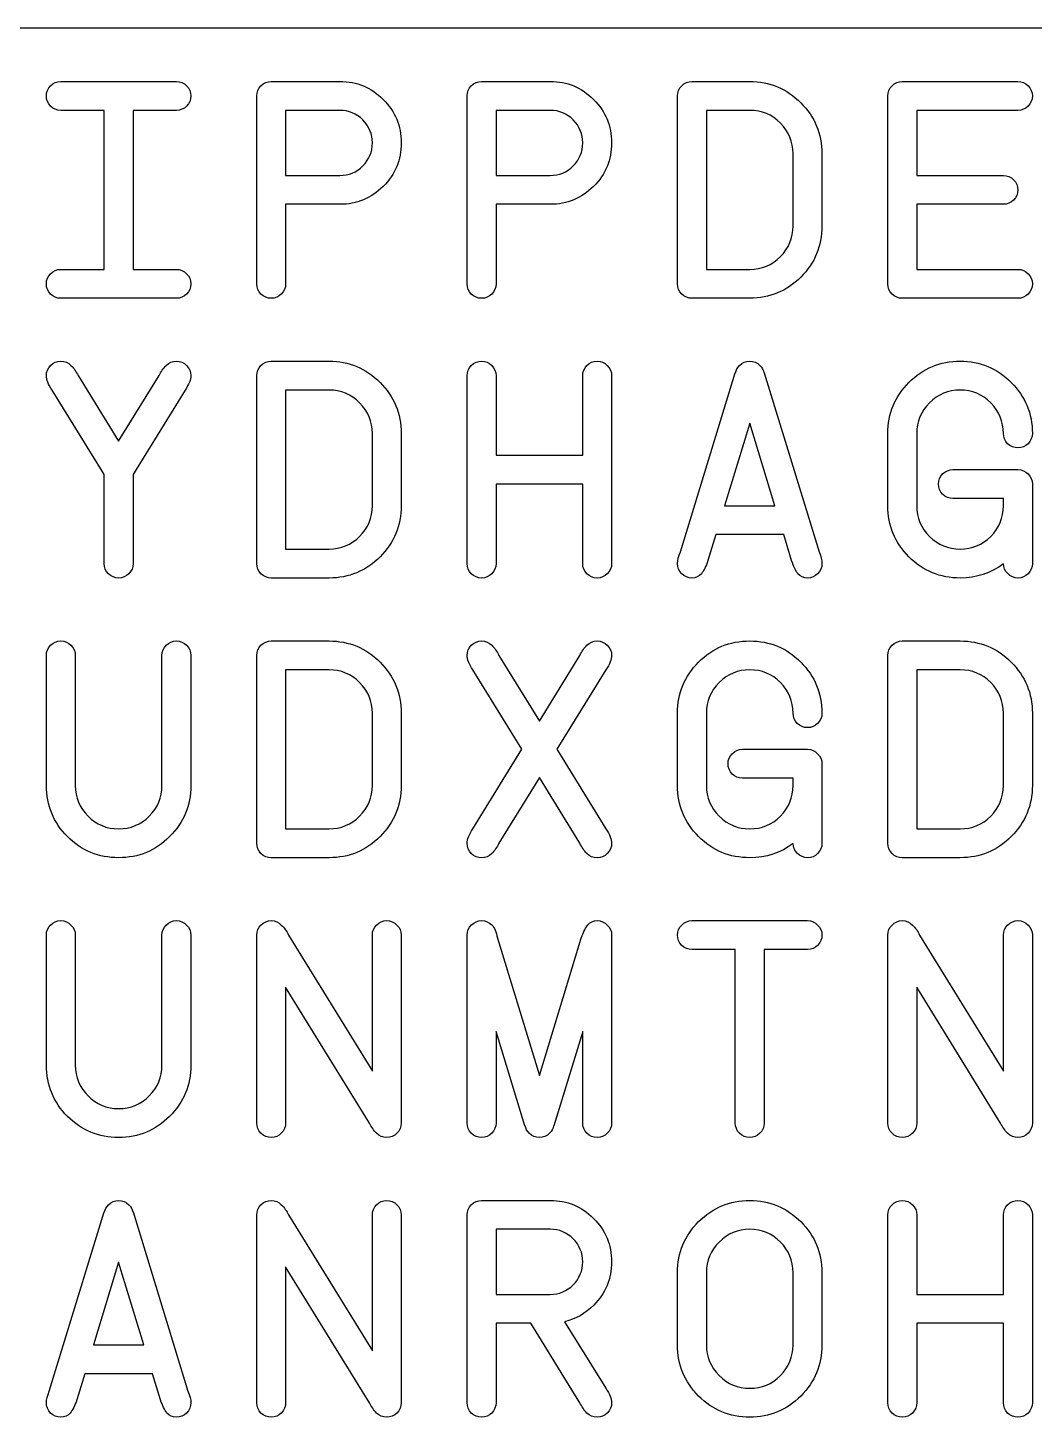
# Model space of a CAD drawing. Extents: x 0.3 to 81.7, y -40.7 to 31.5.
# Drawn here: x 28.63 to 38.79, y 17.51 to 31.53 of the extents above; entities that cross this region are included whole.
import ezdxf

# ---------------------------------------------------------------- set-up
doc = ezdxf.new("R2010")
doc.units = 0
doc.layers.add('Layer_1', color=7, linetype='CONTINUOUS')

msp = doc.modelspace()

# ---------------------------------------------------------------- linework, layer by layer
at = {"layer": 'Layer_1', "color": 7}
for p, q in [((2.8575, 31.531278), (81.710386, 31.531278)), ((28.959784, 30.989793), (30.126523, 30.989793)), ((31.083249, 30.989793), (31.776, 30.989793)), ((33.206717, 30.989793), (33.899469, 30.989793)), ((35.330179, 30.989793), (35.913549, 30.989793)), ((37.453644, 30.989793), (38.620382, 30.989793)), ((30.937406, 28.948), (30.937406, 30.843952)), ((33.060875, 28.948), (33.060875, 30.843952)), ((35.184337, 28.948), (35.184337, 30.843952)), ((37.307801, 28.948), (37.307801, 30.843952)), ((29.397311, 30.698108), (28.959784, 30.698108)), ((29.397311, 29.093844), (29.397311, 30.698108)), ((30.126523, 30.698108), (29.688996, 30.698108)), ((29.688996, 30.698108), (29.688996, 29.093844)), ((31.776, 30.698108), (31.229091, 30.698108)), ((31.229091, 30.698108), (31.229091, 30.041817)), ((31.776, 30.698108), (31.776, 30.698108)), ((33.899469, 30.698108), (33.35256, 30.698108)), ((33.35256, 30.698108), (33.35256, 30.041817)), ((33.899469, 30.698108), (33.899469, 30.698108)), ((35.476022, 30.698108), (35.476022, 29.093844)), ((35.913549, 30.698108), (35.476022, 30.698108)), ((38.620382, 30.698108), (37.599486, 30.698108)), ((37.599486, 30.698108), (37.599486, 30.041817)), ((36.351076, 29.53137), (36.351076, 30.260582)), ((36.642761, 30.260582), (36.642761, 29.53137)), ((31.229091, 30.041817), (31.776, 30.041817)), ((33.35256, 30.041817), (33.899469, 30.041817)), ((37.599486, 30.041817), (38.47454, 30.041817)), ((31.776, 29.750132), (31.229091, 29.750132)), ((31.229091, 29.750132), (31.229091, 28.948)), ((31.776, 29.750132), (31.776, 29.750132)), ((33.899469, 29.750132), (33.35256, 29.750132)), ((33.35256, 29.750132), (33.35256, 28.948)), ((33.899469, 29.750132), (33.899469, 29.750132)), ((38.47454, 29.750132), (37.599486, 29.750132)), ((37.599486, 29.750132), (37.599486, 29.093844)), ((28.959784, 29.093844), (29.397311, 29.093844)), ((29.688996, 29.093844), (30.126523, 29.093844)), ((35.476022, 29.093844), (35.913549, 29.093844)), ((37.599486, 29.093844), (38.620382, 29.093844)), ((30.126523, 28.802159), (28.959784, 28.802159)), ((35.913549, 28.802159), (35.330179, 28.802159)), ((38.620382, 28.802159), (37.453644, 28.802159)), ((31.083249, 28.167218), (31.666618, 28.167218)), ((35.21351, 26.242098), (35.767711, 28.050545)), ((35.767711, 28.050545), (35.770626, 28.050545)), ((36.056477, 28.050545), (36.059393, 28.050545)), ((36.059393, 28.050545), (36.613594, 26.242098)), ((29.134795, 28.021377), (29.543154, 27.359253)), ((29.543154, 27.359253), (29.951512, 28.021377)), ((30.937406, 26.125425), (30.937406, 28.021377)), ((33.060875, 26.125425), (33.060875, 28.021377)), ((33.35256, 28.021377), (33.35256, 27.219242)), ((34.227614, 27.219242), (34.227614, 28.021377)), ((34.519299, 28.021377), (34.519299, 26.125425)), ((29.366685, 27.073401), (28.872279, 27.875533)), ((30.214029, 27.875533), (29.719623, 27.073401)), ((31.229091, 27.875533), (31.229091, 26.271266)), ((31.666618, 27.875533), (31.229091, 27.875533)), ((35.913553, 27.543013), (35.659788, 26.708795)), ((36.167319, 26.708795), (35.913553, 27.543013)), ((32.104145, 26.708795), (32.104145, 27.438007)), ((32.39583, 27.438007), (32.39583, 26.708795)), ((37.307801, 26.708795), (37.307801, 27.438007)), ((37.599486, 27.438007), (37.599486, 26.708795)), ((33.35256, 27.219242), (34.227614, 27.219242)), ((29.397311, 27.023815), (29.366685, 27.073401)), ((29.719623, 27.073401), (29.688996, 27.023815)), ((37.964092, 27.073401), (38.620382, 27.073401)), ((29.397311, 26.125425), (29.397311, 27.023815)), ((29.688996, 27.023815), (29.688996, 26.125425)), ((34.227614, 26.927557), (33.35256, 26.927557)), ((33.35256, 26.927557), (33.35256, 26.125425)), ((34.227614, 26.125425), (34.227614, 26.927557)), ((38.766225, 26.927557), (38.766225, 26.125425)), ((38.47454, 26.781716), (37.964092, 26.781716)), ((38.47454, 26.708795), (38.47454, 26.781716)), ((35.659788, 26.708795), (36.167319, 26.708795)), ((35.570824, 26.41711), (35.49061, 26.154593)), ((36.25628, 26.41711), (35.570824, 26.41711)), ((36.336493, 26.154593), (36.25628, 26.41711)), ((31.229091, 26.271266), (31.666618, 26.271266)), ((31.666618, 25.979584), (31.083249, 25.979584)), ((31.083253, 25.344643), (31.666622, 25.344643)), ((37.453647, 25.344643), (38.037017, 25.344643)), ((28.813941, 23.88622), (28.813941, 25.198802)), ((29.105626, 25.198802), (29.105626, 23.88622)), ((29.98068, 23.88622), (29.98068, 25.198802)), ((30.272365, 25.198802), (30.272365, 23.88622)), ((30.93741, 23.30285), (30.93741, 25.198802)), ((33.381725, 25.198802), (33.790084, 24.536678)), ((33.790084, 24.536678), (34.198443, 25.198802)), ((37.307805, 23.30285), (37.307805, 25.198802)), ((31.229095, 25.052958), (31.229095, 23.448691)), ((31.666622, 25.052958), (31.229095, 25.052958)), ((33.613615, 24.250826), (33.119209, 25.052958)), ((34.460959, 25.052958), (33.966553, 24.250826)), ((37.59949, 25.052958), (37.59949, 23.448691)), ((38.037017, 25.052958), (37.59949, 25.052958)), ((32.104149, 23.88622), (32.104149, 24.615432)), ((32.395834, 24.615432), (32.395834, 23.88622)), ((35.184336, 23.88622), (35.184336, 24.615432)), ((35.476021, 24.615432), (35.476021, 23.88622)), ((38.474544, 23.88622), (38.474544, 24.615432)), ((38.766229, 24.615432), (38.766229, 23.88622)), ((33.119209, 23.448691), (33.613615, 24.250826)), ((33.966553, 24.250826), (34.460959, 23.448691)), ((35.840627, 24.250826), (36.496918, 24.250826)), ((36.64276, 24.104982), (36.64276, 23.30285)), ((33.790084, 23.964974), (33.381725, 23.30285)), ((34.198443, 23.30285), (33.790084, 23.964974)), ((36.351075, 23.959141), (35.840627, 23.959141)), ((36.351075, 23.88622), (36.351075, 23.959141)), ((31.229095, 23.448691), (31.666622, 23.448691)), ((37.59949, 23.448691), (38.037017, 23.448691)), ((31.666622, 23.157009), (31.083253, 23.157009)), ((38.037017, 23.157009), (37.453647, 23.157009)), ((31.185342, 22.478315), (31.185342, 22.478315)), ((35.330179, 22.522068), (36.496918, 22.522068)), ((37.555737, 22.478315), (37.555737, 22.478315)), ((28.813941, 21.063645), (28.813941, 22.376227)), ((29.105626, 22.376227), (29.105626, 21.063645)), ((29.98068, 21.063645), (29.98068, 22.376227)), ((30.272365, 22.376227), (30.272365, 21.063645)), ((30.93741, 20.480275), (30.93741, 22.376227)), ((31.258263, 22.376227), (32.104149, 21.003848)), ((32.104149, 21.003848), (32.104149, 22.376227)), ((32.395834, 22.376227), (32.395834, 20.480275)), ((33.060872, 20.480275), (33.060872, 22.376227)), ((33.367141, 22.347056), (33.790084, 20.958639)), ((33.790084, 20.958639), (34.213027, 22.347056)), ((34.519296, 22.376227), (34.519296, 20.480275)), ((34.519296, 22.376227), (34.519296, 22.376227)), ((37.307805, 20.480275), (37.307805, 22.376227)), ((37.628658, 22.376227), (38.474544, 21.003848)), ((38.474544, 21.003848), (38.474544, 22.376227)), ((38.766229, 22.376227), (38.766229, 20.480275)), ((35.767706, 22.230383), (35.330179, 22.230383)), ((35.767706, 20.480275), (35.767706, 22.230383)), ((36.059391, 22.230383), (36.059391, 20.480275)), ((36.496918, 22.230383), (36.059391, 22.230383)), ((32.074981, 20.480275), (31.229095, 21.852651)), ((31.229095, 21.852651), (31.229095, 20.480275)), ((38.445376, 20.480275), (37.59949, 21.852651)), ((37.59949, 21.852651), (37.59949, 20.480275)), ((33.644241, 20.451107), (33.352557, 21.403458)), ((33.352557, 21.403458), (33.352557, 20.480275)), ((34.227611, 21.403458), (33.935926, 20.451107)), ((34.227611, 20.480275), (34.227611, 21.403458)), ((33.647157, 20.451107), (33.644241, 20.451107)), ((33.935926, 20.451107), (33.933008, 20.451107)), ((31.185338, 19.65574), (31.185338, 19.65574)), ((33.206713, 19.699493), (33.899464, 19.699493)), ((28.84311, 17.774373), (29.397311, 19.58282)), ((29.397311, 19.58282), (29.40023, 19.58282)), ((29.686081, 19.58282), (29.688999, 19.58282)), ((29.688999, 19.58282), (30.2432, 17.774373)), ((30.937406, 17.6577), (30.937406, 19.553652)), ((31.258259, 19.553652), (32.104145, 18.181273)), ((32.104145, 18.181273), (32.104145, 19.553652)), ((32.39583, 19.553652), (32.39583, 17.6577)), ((33.060871, 17.6577), (33.060871, 19.553652)), ((37.307801, 17.6577), (37.307801, 19.553652)), ((37.599486, 19.553652), (37.599486, 18.751517)), ((38.47454, 18.751517), (38.47454, 19.553652)), ((38.766225, 19.553652), (38.766225, 17.6577)), ((33.899464, 19.407808), (33.352555, 19.407808)), ((33.352555, 19.407808), (33.352555, 18.751517)), ((33.899464, 19.407808), (33.899464, 19.407808)), ((29.543154, 19.075288), (29.289388, 18.24107)), ((29.796919, 18.24107), (29.543154, 19.075288)), ((32.074977, 17.6577), (31.229091, 19.030076)), ((31.229091, 19.030076), (31.229091, 17.6577)), ((35.184337, 18.24107), (35.184337, 18.970282)), ((35.476022, 18.970282), (35.476022, 18.24107)), ((36.351076, 18.24107), (36.351076, 18.970282)), ((36.642761, 18.970282), (36.642761, 18.24107)), ((33.352555, 18.751517), (33.899464, 18.751517)), ((37.599486, 18.751517), (38.47454, 18.751517)), ((33.702577, 18.459832), (33.352555, 18.459832)), ((33.352555, 18.459832), (33.352555, 17.6577)), ((34.198441, 17.6577), (33.702577, 18.459832)), ((34.045307, 18.475876), (34.460957, 17.803541)), ((38.47454, 18.459832), (37.599486, 18.459832)), ((37.599486, 18.459832), (37.599486, 17.6577)), ((38.47454, 17.6577), (38.47454, 18.459832)), ((29.289388, 18.24107), (29.796919, 18.24107)), ((29.200424, 17.949385), (29.120211, 17.686868)), ((29.885886, 17.949385), (29.200424, 17.949385)), ((29.9661, 17.686868), (29.885886, 17.949385))]:
    msp.add_line(p, q, dxfattribs=at)
for points in [[(28.856236, 30.94604), (28.885405, 30.975209), (28.919921, 30.989793), (28.959784, 30.989793)], [(30.126523, 30.989793), (30.166387, 30.989793), (30.200417, 30.975209), (30.228613, 30.94604)], [(30.979701, 30.94604), (31.008869, 30.975209), (31.043385, 30.989793), (31.083249, 30.989793)], [(31.776, 30.989793), (31.947122, 30.989793), (32.092964, 30.929026), (32.213527, 30.807492)], [(33.103169, 30.94604), (33.132338, 30.975209), (33.166854, 30.989793), (33.206717, 30.989793)], [(33.899469, 30.989793), (34.07059, 30.989793), (34.216433, 30.929026), (34.336996, 30.807492)], [(35.226631, 30.94604), (35.2558, 30.975209), (35.290316, 30.989793), (35.330179, 30.989793)], [(35.913549, 30.989793), (36.114811, 30.989793), (36.286419, 30.918331), (36.428372, 30.775406)], [(37.350095, 30.94604), (37.379264, 30.975209), (37.41378, 30.989793), (37.453644, 30.989793)], [(38.620382, 30.989793), (38.660246, 30.989793), (38.694276, 30.975209), (38.722472, 30.94604)], [(28.813942, 30.843952), (28.813942, 30.883815), (28.82804, 30.917844), (28.856236, 30.94604)], [(28.856236, 30.740402), (28.82804, 30.76957), (28.813942, 30.804087), (28.813942, 30.843952)], [(30.228613, 30.94604), (30.257782, 30.917844), (30.272366, 30.883815), (30.272366, 30.843952)], [(30.272366, 30.843952), (30.272366, 30.804087), (30.257782, 30.76957), (30.228613, 30.740402)], [(30.937406, 30.843952), (30.937406, 30.883815), (30.951504, 30.917844), (30.979701, 30.94604)], [(33.060875, 30.843952), (33.060875, 30.883815), (33.074973, 30.917844), (33.103169, 30.94604)], [(35.184337, 30.843952), (35.184337, 30.883815), (35.198435, 30.917844), (35.226631, 30.94604)], [(37.307801, 30.843952), (37.307801, 30.883815), (37.321899, 30.917844), (37.350095, 30.94604)], [(38.722472, 30.94604), (38.751641, 30.917844), (38.766225, 30.883815), (38.766225, 30.843952)], [(38.766225, 30.843952), (38.766225, 30.804087), (38.751641, 30.76957), (38.722472, 30.740402)], [(28.959784, 30.698108), (28.919921, 30.698108), (28.885405, 30.712206), (28.856236, 30.740402)], [(30.228613, 30.740402), (30.200417, 30.712206), (30.166387, 30.698108), (30.126523, 30.698108)], [(32.213527, 30.807492), (32.335062, 30.686928), (32.39583, 30.541085), (32.39583, 30.369963)], [(34.336996, 30.807492), (34.458531, 30.686928), (34.519299, 30.541085), (34.519299, 30.369963)], [(36.428372, 30.775406), (36.571298, 30.633452), (36.642761, 30.461844), (36.642761, 30.260582)], [(38.722472, 30.740402), (38.694276, 30.712206), (38.660246, 30.698108), (38.620382, 30.698108)], [(32.007889, 30.601853), (31.943719, 30.666023), (31.866422, 30.698108), (31.776, 30.698108)], [(32.104145, 30.369963), (32.104145, 30.460385), (32.07206, 30.537682), (32.007889, 30.601853)], [(34.131358, 30.601853), (34.067188, 30.666023), (33.989891, 30.698108), (33.899469, 30.698108)], [(34.227614, 30.369963), (34.227614, 30.460385), (34.195529, 30.537682), (34.131358, 30.601853)], [(36.222735, 30.569767), (36.137174, 30.655328), (36.034112, 30.698108), (35.913549, 30.698108)], [(36.351076, 30.260582), (36.351076, 30.381145), (36.308296, 30.484207), (36.222735, 30.569767)], [(32.007889, 30.138075), (32.07206, 30.202244), (32.104145, 30.27954), (32.104145, 30.369963)], [(32.39583, 30.369963), (32.39583, 30.198842), (32.335062, 30.052513), (32.213527, 29.930977)], [(34.131358, 30.138075), (34.195529, 30.202244), (34.227614, 30.27954), (34.227614, 30.369963)], [(34.519299, 30.369963), (34.519299, 30.198842), (34.458531, 30.052513), (34.336996, 29.930977)], [(31.776, 30.041817), (31.866422, 30.041817), (31.943719, 30.073903), (32.007889, 30.138075)], [(33.899469, 30.041817), (33.989891, 30.041817), (34.067188, 30.073903), (34.131358, 30.138075)], [(38.47454, 30.041817), (38.514404, 30.041817), (38.548434, 30.027233), (38.57663, 29.998064)], [(32.213527, 29.930977), (32.092964, 29.810414), (31.947122, 29.750132), (31.776, 29.750132)], [(34.336996, 29.930977), (34.216433, 29.810414), (34.07059, 29.750132), (33.899469, 29.750132)], [(38.57663, 29.998064), (38.605798, 29.969868), (38.620382, 29.935839), (38.620382, 29.895976)], [(38.620382, 29.895976), (38.620382, 29.856113), (38.605798, 29.821597), (38.57663, 29.792429)], [(38.57663, 29.792429), (38.548434, 29.764231), (38.514404, 29.750132), (38.47454, 29.750132)], [(36.222735, 29.222185), (36.308296, 29.307745), (36.351076, 29.410807), (36.351076, 29.53137)], [(36.642761, 29.53137), (36.642761, 29.330108), (36.571298, 29.158014), (36.428372, 29.015087)], [(35.913549, 29.093844), (36.034112, 29.093844), (36.137174, 29.136624), (36.222735, 29.222185)], [(28.813942, 28.948), (28.813942, 28.987863), (28.82804, 29.021893), (28.856236, 29.050091)], [(28.856236, 29.050091), (28.885405, 29.07926), (28.919921, 29.093844), (28.959784, 29.093844)], [(30.126523, 29.093844), (30.166387, 29.093844), (30.200417, 29.07926), (30.228613, 29.050091)], [(30.228613, 29.050091), (30.257782, 29.021893), (30.272366, 28.987863), (30.272366, 28.948)], [(38.620382, 29.093844), (38.660246, 29.093844), (38.694276, 29.07926), (38.722472, 29.050091)], [(38.722472, 29.050091), (38.751641, 29.021893), (38.766225, 28.987863), (38.766225, 28.948)], [(28.856236, 28.844453), (28.82804, 28.873621), (28.813942, 28.908137), (28.813942, 28.948)], [(30.272366, 28.948), (30.272366, 28.908137), (30.257782, 28.873621), (30.228613, 28.844453)], [(30.979701, 28.844453), (30.951504, 28.873621), (30.937406, 28.908137), (30.937406, 28.948)], [(31.229091, 28.948), (31.229091, 28.908137), (31.214507, 28.873621), (31.185338, 28.844453)], [(33.103169, 28.844453), (33.074973, 28.873621), (33.060875, 28.908137), (33.060875, 28.948)], [(33.35256, 28.948), (33.35256, 28.908137), (33.337976, 28.873621), (33.308807, 28.844453)], [(35.226631, 28.844453), (35.198435, 28.873621), (35.184337, 28.908137), (35.184337, 28.948)], [(36.428372, 29.015087), (36.286419, 28.873135), (36.114811, 28.802159), (35.913549, 28.802159)], [(37.350095, 28.844453), (37.321899, 28.873621), (37.307801, 28.908137), (37.307801, 28.948)], [(38.766225, 28.948), (38.766225, 28.908137), (38.751641, 28.873621), (38.722472, 28.844453)], [(28.959784, 28.802159), (28.919921, 28.802159), (28.885405, 28.816257), (28.856236, 28.844453)], [(30.228613, 28.844453), (30.200417, 28.816257), (30.166387, 28.802159), (30.126523, 28.802159)], [(31.083249, 28.802159), (31.043385, 28.802159), (31.008869, 28.816257), (30.979701, 28.844453)], [(31.185338, 28.844453), (31.157142, 28.816257), (31.123112, 28.802159), (31.083249, 28.802159)], [(33.206717, 28.802159), (33.166854, 28.802159), (33.132338, 28.816257), (33.103169, 28.844453)], [(33.308807, 28.844453), (33.280611, 28.816257), (33.246581, 28.802159), (33.206717, 28.802159)], [(35.330179, 28.802159), (35.290316, 28.802159), (35.2558, 28.816257), (35.226631, 28.844453)], [(37.453644, 28.802159), (37.41378, 28.802159), (37.379264, 28.816257), (37.350095, 28.844453)], [(38.722472, 28.844453), (38.694276, 28.816257), (38.660246, 28.802159), (38.620382, 28.802159)], [(28.813942, 28.021377), (28.813942, 28.06124), (28.82804, 28.095269), (28.856236, 28.123465)], [(28.856236, 28.123465), (28.885405, 28.152634), (28.919921, 28.167218), (28.959784, 28.167218)], [(28.959784, 28.167218), (28.999648, 28.167218), (29.033678, 28.152634), (29.061874, 28.123465)], [(29.061874, 28.123465), (29.091042, 28.095269), (29.115349, 28.06124), (29.134795, 28.021377)], [(29.951512, 28.021377), (29.970958, 28.06124), (29.994779, 28.095269), (30.022975, 28.123465)], [(30.022975, 28.123465), (30.052144, 28.152634), (30.08666, 28.167218), (30.126523, 28.167218)], [(30.126523, 28.167218), (30.166387, 28.167218), (30.200417, 28.152634), (30.228613, 28.123465)], [(30.228613, 28.123465), (30.257782, 28.095269), (30.272366, 28.06124), (30.272366, 28.021377)], [(30.937406, 28.021377), (30.937406, 28.06124), (30.951504, 28.095269), (30.9797, 28.123465)], [(30.9797, 28.123465), (31.008869, 28.152634), (31.043385, 28.167218), (31.083249, 28.167218)], [(31.666618, 28.167218), (31.86788, 28.167218), (32.039488, 28.095756), (32.181442, 27.952831)], [(33.060875, 28.021377), (33.060875, 28.06124), (33.074973, 28.095269), (33.103169, 28.123465)], [(33.103169, 28.123465), (33.132338, 28.152634), (33.166854, 28.167218), (33.206717, 28.167218)], [(33.206717, 28.167218), (33.246581, 28.167218), (33.280611, 28.152634), (33.308807, 28.123465)], [(33.308807, 28.123465), (33.337975, 28.095269), (33.35256, 28.06124), (33.35256, 28.021377)], [(34.227614, 28.021377), (34.227614, 28.06124), (34.241712, 28.095269), (34.269908, 28.123465)], [(34.269908, 28.123465), (34.299077, 28.152634), (34.333593, 28.167218), (34.373456, 28.167218)], [(34.373456, 28.167218), (34.41332, 28.167218), (34.44735, 28.152634), (34.475546, 28.123465)], [(34.475546, 28.123465), (34.504715, 28.095269), (34.519299, 28.06124), (34.519299, 28.021377)], [(35.770626, 28.050545), (35.775488, 28.077768), (35.7891, 28.102075), (35.811462, 28.123465)], [(35.811462, 28.123465), (35.839659, 28.152634), (35.873688, 28.167218), (35.913552, 28.167218)], [(35.913552, 28.167218), (35.953415, 28.167218), (35.987931, 28.152634), (36.0171, 28.123465)], [(36.0171, 28.123465), (36.03849, 28.102075), (36.051616, 28.077768), (36.056477, 28.050545)], [(37.520731, 27.952831), (37.663657, 28.095756), (37.835751, 28.167218), (38.037013, 28.167218)], [(38.037013, 28.167218), (38.238276, 28.167218), (38.409883, 28.095756), (38.551837, 27.952831)], [(28.872279, 27.875533), (28.833388, 27.932897), (28.813942, 27.981512), (28.813942, 28.021377)], [(30.272366, 28.021377), (30.272366, 27.981512), (30.25292, 27.932897), (30.214029, 27.875533)], [(32.181442, 27.952831), (32.324367, 27.810877), (32.39583, 27.639269), (32.39583, 27.438007)], [(37.307801, 27.438007), (37.307801, 27.639269), (37.378778, 27.810877), (37.520731, 27.952831)], [(38.551837, 27.952831), (38.694762, 27.810877), (38.766225, 27.639269), (38.766225, 27.438007)], [(31.975804, 27.747192), (31.890243, 27.832753), (31.787181, 27.875533), (31.666618, 27.875533)], [(38.037013, 27.875533), (37.91645, 27.875533), (37.813388, 27.832753), (37.727827, 27.747192)], [(38.346199, 27.747192), (38.260638, 27.832753), (38.157576, 27.875533), (38.037013, 27.875533)], [(32.104145, 27.438007), (32.104145, 27.55857), (32.061365, 27.661632), (31.975804, 27.747192)], [(37.727827, 27.747192), (37.642266, 27.661632), (37.599486, 27.55857), (37.599486, 27.438007)], [(38.47454, 27.438007), (38.47454, 27.55857), (38.43176, 27.661632), (38.346199, 27.747192)], [(38.516835, 27.334459), (38.488638, 27.363628), (38.47454, 27.398144), (38.47454, 27.438007)], [(38.766225, 27.438007), (38.766225, 27.398144), (38.751641, 27.363628), (38.722472, 27.334459)], [(38.620382, 27.292166), (38.580519, 27.292166), (38.546003, 27.306263), (38.516835, 27.334459)], [(38.722472, 27.334459), (38.694276, 27.306263), (38.660246, 27.292166), (38.620382, 27.292166)], [(37.860544, 27.029648), (37.889712, 27.058817), (37.924228, 27.073401), (37.964092, 27.073401)], [(38.620382, 27.073401), (38.660246, 27.073401), (38.694276, 27.058817), (38.722472, 27.029648)], [(37.81825, 26.927557), (37.81825, 26.967422), (37.832348, 27.001452), (37.860544, 27.029648)], [(37.860544, 26.82401), (37.832348, 26.853178), (37.81825, 26.887694), (37.81825, 26.927557)], [(38.722472, 27.029648), (38.751641, 27.001452), (38.766225, 26.967422), (38.766225, 26.927557)], [(37.964092, 26.781716), (37.924228, 26.781716), (37.889712, 26.795814), (37.860544, 26.82401)], [(31.975804, 26.39961), (32.061365, 26.48517), (32.104145, 26.588232), (32.104145, 26.708795)], [(32.39583, 26.708795), (32.39583, 26.507533), (32.324367, 26.335439), (32.181442, 26.192512)], [(37.520731, 26.192512), (37.378778, 26.335439), (37.307801, 26.507533), (37.307801, 26.708795)], [(37.599486, 26.708795), (37.599486, 26.588232), (37.642266, 26.48517), (37.727827, 26.39961)], [(38.346199, 26.39961), (38.43176, 26.48517), (38.47454, 26.588232), (38.47454, 26.708795)], [(31.666618, 26.271266), (31.787181, 26.271266), (31.890243, 26.314047), (31.975804, 26.39961)], [(37.727827, 26.39961), (37.813388, 26.314047), (37.91645, 26.271266), (38.037013, 26.271266)], [(38.037013, 26.271266), (38.157576, 26.271266), (38.260638, 26.314047), (38.346199, 26.39961)], [(35.184341, 26.125425), (35.184341, 26.158483), (35.194064, 26.197374), (35.21351, 26.242098)], [(36.613594, 26.242098), (36.63304, 26.197374), (36.642762, 26.158483), (36.642762, 26.125425)], [(29.439606, 26.021878), (29.41141, 26.051046), (29.397311, 26.085562), (29.397311, 26.125425)], [(29.688996, 26.125425), (29.688996, 26.085562), (29.674412, 26.051046), (29.645243, 26.021878)], [(30.9797, 26.021878), (30.951504, 26.051046), (30.937406, 26.085562), (30.937406, 26.125425)], [(32.181442, 26.192512), (32.039488, 26.05056), (31.86788, 25.979584), (31.666618, 25.979584)], [(33.103169, 26.021878), (33.074973, 26.051046), (33.060875, 26.085562), (33.060875, 26.125425)], [(33.35256, 26.125425), (33.35256, 26.085562), (33.337975, 26.051046), (33.308807, 26.021878)], [(34.269908, 26.021878), (34.241712, 26.051046), (34.227614, 26.085562), (34.227614, 26.125425)], [(34.519299, 26.125425), (34.519299, 26.085562), (34.504715, 26.051046), (34.475546, 26.021878)], [(35.226636, 26.021878), (35.198439, 26.051046), (35.184341, 26.085562), (35.184341, 26.125425)], [(35.49061, 26.154593), (35.471165, 26.095285), (35.449289, 26.051046), (35.424982, 26.021878)], [(36.400664, 26.021878), (36.377329, 26.051046), (36.355939, 26.095285), (36.336493, 26.154593)], [(36.642762, 26.125425), (36.642762, 26.085562), (36.628178, 26.051046), (36.59901, 26.021878)], [(38.037013, 25.979584), (37.835751, 25.979584), (37.663657, 26.05056), (37.520731, 26.192512)], [(38.47454, 26.123966), (38.349116, 26.027711), (38.203273, 25.979584), (38.037013, 25.979584)], [(38.518293, 26.023337), (38.489124, 26.051533), (38.47454, 26.085076), (38.47454, 26.123966)], [(38.766225, 26.125425), (38.766225, 26.085562), (38.751641, 26.051046), (38.722472, 26.021878)], [(29.543154, 25.979584), (29.50329, 25.979584), (29.468774, 25.993682), (29.439606, 26.021878)], [(29.645243, 26.021878), (29.617047, 25.993682), (29.583017, 25.979584), (29.543154, 25.979584)], [(31.083249, 25.979584), (31.043385, 25.979584), (31.008869, 25.993682), (30.9797, 26.021878)], [(33.206717, 25.979584), (33.166854, 25.979584), (33.132338, 25.993682), (33.103169, 26.021878)], [(33.308807, 26.021878), (33.280611, 25.993682), (33.246581, 25.979584), (33.206717, 25.979584)], [(34.373456, 25.979584), (34.333593, 25.979584), (34.299077, 25.993682), (34.269908, 26.021878)], [(34.475546, 26.021878), (34.44735, 25.993682), (34.41332, 25.979584), (34.373456, 25.979584)], [(35.330184, 25.979584), (35.29032, 25.979584), (35.255804, 25.993682), (35.226636, 26.021878)], [(35.424982, 26.021878), (35.401647, 25.993682), (35.370047, 25.979584), (35.330184, 25.979584)], [(36.49692, 25.979584), (36.457056, 25.979584), (36.424971, 25.993682), (36.400664, 26.021878)], [(36.59901, 26.021878), (36.570814, 25.993682), (36.536784, 25.979584), (36.49692, 25.979584)], [(38.620382, 25.979584), (38.580519, 25.979584), (38.546489, 25.994168), (38.518293, 26.023337)], [(38.722472, 26.021878), (38.694276, 25.993682), (38.660246, 25.979584), (38.620382, 25.979584)], [(28.813941, 25.198802), (28.813941, 25.238665), (28.828039, 25.272694), (28.856236, 25.30089)], [(28.856236, 25.30089), (28.885404, 25.330059), (28.91992, 25.344643), (28.959784, 25.344643)], [(28.959784, 25.344643), (28.999647, 25.344643), (29.033677, 25.330059), (29.061873, 25.30089)], [(29.061873, 25.30089), (29.091042, 25.272694), (29.105626, 25.238665), (29.105626, 25.198802)], [(29.98068, 25.198802), (29.98068, 25.238665), (29.994778, 25.272694), (30.022974, 25.30089)], [(30.022974, 25.30089), (30.052143, 25.330059), (30.086659, 25.344643), (30.126523, 25.344643)], [(30.126523, 25.344643), (30.166386, 25.344643), (30.200416, 25.330059), (30.228612, 25.30089)], [(30.228612, 25.30089), (30.257781, 25.272694), (30.272365, 25.238665), (30.272365, 25.198802)], [(30.93741, 25.198802), (30.93741, 25.238665), (30.951508, 25.272694), (30.979704, 25.30089)], [(30.979704, 25.30089), (31.008873, 25.330059), (31.043389, 25.344643), (31.083253, 25.344643)], [(31.666622, 25.344643), (31.867884, 25.344643), (32.039492, 25.273181), (32.181446, 25.130256)], [(33.060872, 25.198802), (33.060872, 25.238665), (33.07497, 25.272694), (33.103166, 25.30089)], [(33.103166, 25.30089), (33.132335, 25.330059), (33.166851, 25.344643), (33.206714, 25.344643)], [(33.206714, 25.344643), (33.246578, 25.344643), (33.280608, 25.330059), (33.308804, 25.30089)], [(33.308804, 25.30089), (33.337973, 25.272694), (33.36228, 25.238665), (33.381725, 25.198802)], [(34.198443, 25.198802), (34.217888, 25.238665), (34.241709, 25.272694), (34.269905, 25.30089)], [(34.269905, 25.30089), (34.299074, 25.330059), (34.33359, 25.344643), (34.373453, 25.344643)], [(34.373453, 25.344643), (34.413317, 25.344643), (34.447347, 25.330059), (34.475543, 25.30089)], [(34.475543, 25.30089), (34.504711, 25.272694), (34.519296, 25.238665), (34.519296, 25.198802)], [(35.397266, 25.130256), (35.540192, 25.273181), (35.712286, 25.344643), (35.913548, 25.344643)], [(35.913548, 25.344643), (36.114811, 25.344643), (36.286419, 25.273181), (36.428372, 25.130256)], [(37.307805, 25.198802), (37.307805, 25.238665), (37.321903, 25.272694), (37.350099, 25.30089)], [(37.350099, 25.30089), (37.379268, 25.330059), (37.413784, 25.344643), (37.453647, 25.344643)], [(38.037017, 25.344643), (38.238279, 25.344643), (38.409887, 25.273181), (38.551841, 25.130256)], [(32.181446, 25.130256), (32.324371, 24.988302), (32.395834, 24.816694), (32.395834, 24.615432)], [(33.119209, 25.052958), (33.080318, 25.110322), (33.060872, 25.158937), (33.060872, 25.198802)], [(34.519296, 25.198802), (34.519296, 25.158937), (34.49985, 25.110322), (34.460959, 25.052958)], [(35.184336, 24.615432), (35.184336, 24.816694), (35.255313, 24.988302), (35.397266, 25.130256)], [(36.428372, 25.130256), (36.571297, 24.988302), (36.64276, 24.816694), (36.64276, 24.615432)], [(38.551841, 25.130256), (38.694766, 24.988302), (38.766229, 24.816694), (38.766229, 24.615432)], [(31.975808, 24.924617), (31.890247, 25.010178), (31.787185, 25.052958), (31.666622, 25.052958)], [(35.913548, 25.052958), (35.792985, 25.052958), (35.689923, 25.010178), (35.604362, 24.924617)], [(36.222734, 24.924617), (36.137173, 25.010178), (36.034111, 25.052958), (35.913548, 25.052958)], [(38.346203, 24.924617), (38.260642, 25.010178), (38.15758, 25.052958), (38.037017, 25.052958)], [(32.104149, 24.615432), (32.104149, 24.735995), (32.061369, 24.839057), (31.975808, 24.924617)], [(35.604362, 24.924617), (35.518801, 24.839057), (35.476021, 24.735995), (35.476021, 24.615432)], [(36.351075, 24.615432), (36.351075, 24.735995), (36.308295, 24.839057), (36.222734, 24.924617)], [(38.474544, 24.615432), (38.474544, 24.735995), (38.431764, 24.839057), (38.346203, 24.924617)], [(36.393369, 24.511884), (36.365173, 24.541053), (36.351075, 24.575569), (36.351075, 24.615432)], [(36.64276, 24.615432), (36.64276, 24.575569), (36.628176, 24.541053), (36.599007, 24.511884)], [(36.496918, 24.469588), (36.457054, 24.469588), (36.422538, 24.483687), (36.393369, 24.511884)], [(36.599007, 24.511884), (36.570811, 24.483687), (36.536781, 24.469588), (36.496918, 24.469588)], [(35.694785, 24.104982), (35.694785, 24.144847), (35.708883, 24.178877), (35.737079, 24.207073)], [(35.737079, 24.207073), (35.766247, 24.236242), (35.800763, 24.250826), (35.840627, 24.250826)], [(36.496918, 24.250826), (36.536781, 24.250826), (36.570811, 24.236242), (36.599007, 24.207073)], [(36.599007, 24.207073), (36.628176, 24.178877), (36.64276, 24.144847), (36.64276, 24.104982)], [(35.737079, 24.001435), (35.708883, 24.030603), (35.694785, 24.065119), (35.694785, 24.104982)], [(35.840627, 23.959141), (35.800763, 23.959141), (35.766247, 23.973239), (35.737079, 24.001435)], [(29.026871, 23.369937), (28.884918, 23.512864), (28.813941, 23.684958), (28.813941, 23.88622)], [(29.105626, 23.88622), (29.105626, 23.765657), (29.148407, 23.662595), (29.233967, 23.577035)], [(29.852339, 23.577035), (29.9379, 23.662595), (29.98068, 23.765657), (29.98068, 23.88622)], [(30.272365, 23.88622), (30.272365, 23.684958), (30.200902, 23.512864), (30.057977, 23.369937)], [(31.975808, 23.577035), (32.061369, 23.662595), (32.104149, 23.765657), (32.104149, 23.88622)], [(32.395834, 23.88622), (32.395834, 23.684958), (32.324371, 23.512864), (32.181446, 23.369937)], [(35.397266, 23.369937), (35.255313, 23.512864), (35.184336, 23.684958), (35.184336, 23.88622)], [(35.476021, 23.88622), (35.476021, 23.765657), (35.518801, 23.662595), (35.604362, 23.577035)], [(36.222734, 23.577035), (36.308295, 23.662595), (36.351075, 23.765657), (36.351075, 23.88622)], [(38.346203, 23.577035), (38.431764, 23.662595), (38.474544, 23.765657), (38.474544, 23.88622)], [(38.766229, 23.88622), (38.766229, 23.684958), (38.694766, 23.512864), (38.551841, 23.369937)], [(29.233967, 23.577035), (29.319528, 23.491472), (29.42259, 23.448691), (29.543153, 23.448691)], [(29.543153, 23.448691), (29.663716, 23.448691), (29.766778, 23.491472), (29.852339, 23.577035)], [(31.666622, 23.448691), (31.787185, 23.448691), (31.890247, 23.491472), (31.975808, 23.577035)], [(35.604362, 23.577035), (35.689923, 23.491472), (35.792985, 23.448691), (35.913548, 23.448691)], [(35.913548, 23.448691), (36.034111, 23.448691), (36.137173, 23.491472), (36.222734, 23.577035)], [(38.037017, 23.448691), (38.15758, 23.448691), (38.260642, 23.491472), (38.346203, 23.577035)], [(33.060872, 23.30285), (33.060872, 23.342713), (33.080318, 23.391327), (33.119209, 23.448691)], [(34.460959, 23.448691), (34.49985, 23.391327), (34.519296, 23.342713), (34.519296, 23.30285)], [(29.543153, 23.157009), (29.341891, 23.157009), (29.169797, 23.227985), (29.026871, 23.369937)], [(30.057977, 23.369937), (29.916023, 23.227985), (29.744416, 23.157009), (29.543153, 23.157009)], [(30.979704, 23.199303), (30.951508, 23.228471), (30.93741, 23.262987), (30.93741, 23.30285)], [(32.181446, 23.369937), (32.039492, 23.227985), (31.867884, 23.157009), (31.666622, 23.157009)], [(33.103166, 23.199303), (33.07497, 23.228471), (33.060872, 23.262987), (33.060872, 23.30285)], [(33.381725, 23.30285), (33.36228, 23.262987), (33.337973, 23.228471), (33.308804, 23.199303)], [(34.269905, 23.199303), (34.241709, 23.228471), (34.217888, 23.262987), (34.198443, 23.30285)], [(34.519296, 23.30285), (34.519296, 23.262987), (34.504711, 23.228471), (34.475543, 23.199303)], [(35.913548, 23.157009), (35.712286, 23.157009), (35.540192, 23.227985), (35.397266, 23.369937)], [(36.351075, 23.301391), (36.225651, 23.205136), (36.079809, 23.157009), (35.913548, 23.157009)], [(36.394828, 23.200762), (36.365659, 23.228958), (36.351075, 23.262501), (36.351075, 23.301391)], [(36.64276, 23.30285), (36.64276, 23.262987), (36.628176, 23.228471), (36.599007, 23.199303)], [(37.350099, 23.199303), (37.321903, 23.228471), (37.307805, 23.262987), (37.307805, 23.30285)], [(38.551841, 23.369937), (38.409887, 23.227985), (38.238279, 23.157009), (38.037017, 23.157009)], [(31.083253, 23.157009), (31.043389, 23.157009), (31.008873, 23.171107), (30.979704, 23.199303)], [(33.206714, 23.157009), (33.166851, 23.157009), (33.132335, 23.171107), (33.103166, 23.199303)], [(33.308804, 23.199303), (33.280608, 23.171107), (33.246578, 23.157009), (33.206714, 23.157009)], [(34.373453, 23.157009), (34.33359, 23.157009), (34.299074, 23.171107), (34.269905, 23.199303)], [(34.475543, 23.199303), (34.447347, 23.171107), (34.413317, 23.157009), (34.373453, 23.157009)], [(36.496918, 23.157009), (36.457054, 23.157009), (36.423024, 23.171593), (36.394828, 23.200762)], [(36.599007, 23.199303), (36.570811, 23.171107), (36.536781, 23.157009), (36.496918, 23.157009)], [(37.453647, 23.157009), (37.413784, 23.157009), (37.379268, 23.171107), (37.350099, 23.199303)], [(28.813941, 22.376227), (28.813941, 22.41609), (28.828039, 22.450119), (28.856236, 22.478315)], [(28.856236, 22.478315), (28.885404, 22.507484), (28.91992, 22.522068), (28.959784, 22.522068)], [(28.959784, 22.522068), (28.999647, 22.522068), (29.033677, 22.507484), (29.061873, 22.478315)], [(29.061873, 22.478315), (29.091042, 22.450119), (29.105626, 22.41609), (29.105626, 22.376227)], [(29.98068, 22.376227), (29.98068, 22.41609), (29.994778, 22.450119), (30.022974, 22.478315)], [(30.022974, 22.478315), (30.052143, 22.507484), (30.086659, 22.522068), (30.126523, 22.522068)], [(30.126523, 22.522068), (30.166386, 22.522068), (30.200416, 22.507484), (30.228612, 22.478315)], [(30.228612, 22.478315), (30.257781, 22.450119), (30.272365, 22.41609), (30.272365, 22.376227)], [(30.93741, 22.376227), (30.93741, 22.41609), (30.951508, 22.450119), (30.979704, 22.478315)], [(30.979704, 22.478315), (31.008873, 22.507484), (31.043389, 22.522068), (31.083253, 22.522068)], [(31.083253, 22.522068), (31.123116, 22.522068), (31.157146, 22.507484), (31.185342, 22.478315)], [(31.185342, 22.478315), (31.214511, 22.450119), (31.238818, 22.41609), (31.258263, 22.376227)], [(32.104149, 22.376227), (32.104149, 22.41609), (32.118247, 22.450119), (32.146443, 22.478315)], [(32.146443, 22.478315), (32.175612, 22.507484), (32.210128, 22.522068), (32.249991, 22.522068)], [(32.249991, 22.522068), (32.289855, 22.522068), (32.323885, 22.507484), (32.352081, 22.478315)], [(32.352081, 22.478315), (32.381249, 22.450119), (32.395834, 22.41609), (32.395834, 22.376227)], [(33.060872, 22.376227), (33.060872, 22.41609), (33.075456, 22.450606), (33.104625, 22.479774)], [(33.104625, 22.479774), (33.132821, 22.50797), (33.166851, 22.522068), (33.206714, 22.522068)], [(33.206714, 22.522068), (33.246578, 22.522068), (33.281094, 22.50797), (33.310262, 22.479774)], [(33.310262, 22.479774), (33.335542, 22.453522), (33.354501, 22.409283), (33.367141, 22.347056)], [(34.213027, 22.347056), (34.238306, 22.413172), (34.260182, 22.457411), (34.278656, 22.479774)], [(34.278656, 22.479774), (34.30199, 22.50797), (34.33359, 22.522068), (34.373453, 22.522068)], [(34.373453, 22.522068), (34.413317, 22.522068), (34.447347, 22.507484), (34.475543, 22.478315)], [(34.475543, 22.478315), (34.504711, 22.450119), (34.519296, 22.41609), (34.519296, 22.376227)], [(35.184336, 22.376227), (35.184336, 22.41609), (35.198434, 22.450119), (35.226631, 22.478315)], [(35.226631, 22.478315), (35.255799, 22.507484), (35.290315, 22.522068), (35.330179, 22.522068)], [(36.496918, 22.522068), (36.536781, 22.522068), (36.570811, 22.507484), (36.599007, 22.478315)], [(36.599007, 22.478315), (36.628176, 22.450119), (36.64276, 22.41609), (36.64276, 22.376227)], [(37.307805, 22.376227), (37.307805, 22.41609), (37.321903, 22.450119), (37.350099, 22.478315)], [(37.350099, 22.478315), (37.379268, 22.507484), (37.413784, 22.522068), (37.453647, 22.522068)], [(37.453647, 22.522068), (37.493511, 22.522068), (37.527541, 22.507484), (37.555737, 22.478315)], [(37.555737, 22.478315), (37.584906, 22.450119), (37.609213, 22.41609), (37.628658, 22.376227)], [(38.474544, 22.376227), (38.474544, 22.41609), (38.488642, 22.450119), (38.516838, 22.478315)], [(38.516838, 22.478315), (38.546007, 22.507484), (38.580523, 22.522068), (38.620386, 22.522068)], [(38.620386, 22.522068), (38.66025, 22.522068), (38.69428, 22.507484), (38.722476, 22.478315)], [(38.722476, 22.478315), (38.751645, 22.450119), (38.766229, 22.41609), (38.766229, 22.376227)], [(35.226631, 22.272677), (35.198434, 22.301845), (35.184336, 22.336362), (35.184336, 22.376227)], [(36.64276, 22.376227), (36.64276, 22.336362), (36.628176, 22.301845), (36.599007, 22.272677)], [(35.330179, 22.230383), (35.290315, 22.230383), (35.255799, 22.244481), (35.226631, 22.272677)], [(36.599007, 22.272677), (36.570811, 22.244481), (36.536781, 22.230383), (36.496918, 22.230383)], [(29.026871, 20.547362), (28.884918, 20.690289), (28.813941, 20.862383), (28.813941, 21.063645)], [(29.105626, 21.063645), (29.105626, 20.943082), (29.148407, 20.84002), (29.233967, 20.75446)], [(29.852339, 20.75446), (29.9379, 20.84002), (29.98068, 20.943082), (29.98068, 21.063645)], [(30.272365, 21.063645), (30.272365, 20.862383), (30.200902, 20.690289), (30.057977, 20.547362)], [(29.233967, 20.75446), (29.319528, 20.668897), (29.42259, 20.626116), (29.543153, 20.626116)], [(29.543153, 20.626116), (29.663716, 20.626116), (29.766778, 20.668897), (29.852339, 20.75446)], [(29.543153, 20.334434), (29.341891, 20.334434), (29.169797, 20.40541), (29.026871, 20.547362)], [(30.057977, 20.547362), (29.916023, 20.40541), (29.744416, 20.334434), (29.543153, 20.334434)], [(30.979704, 20.376728), (30.951508, 20.405896), (30.93741, 20.440412), (30.93741, 20.480275)], [(31.229095, 20.480275), (31.229095, 20.440412), (31.214511, 20.405896), (31.185342, 20.376728)], [(32.146443, 20.376728), (32.118247, 20.405896), (32.094426, 20.440412), (32.074981, 20.480275)], [(32.395834, 20.480275), (32.395834, 20.440412), (32.381249, 20.405896), (32.352081, 20.376728)], [(33.103166, 20.376728), (33.07497, 20.405896), (33.060872, 20.440412), (33.060872, 20.480275)], [(33.352557, 20.480275), (33.352557, 20.440412), (33.337973, 20.405896), (33.308804, 20.376728)], [(34.269905, 20.376728), (34.241709, 20.405896), (34.227611, 20.440412), (34.227611, 20.480275)], [(34.519296, 20.480275), (34.519296, 20.440412), (34.504711, 20.405896), (34.475543, 20.376728)], [(35.81, 20.376728), (35.781804, 20.405896), (35.767706, 20.440412), (35.767706, 20.480275)], [(36.059391, 20.480275), (36.059391, 20.440412), (36.044806, 20.405896), (36.015638, 20.376728)], [(37.350099, 20.376728), (37.321903, 20.405896), (37.307805, 20.440412), (37.307805, 20.480275)], [(37.59949, 20.480275), (37.59949, 20.440412), (37.584906, 20.405896), (37.555737, 20.376728)], [(38.516838, 20.376728), (38.488642, 20.405896), (38.464821, 20.440412), (38.445376, 20.480275)], [(38.766229, 20.480275), (38.766229, 20.440412), (38.751645, 20.405896), (38.722476, 20.376728)], [(31.083253, 20.334434), (31.043389, 20.334434), (31.008873, 20.348532), (30.979704, 20.376728)], [(31.185342, 20.376728), (31.157146, 20.348532), (31.123116, 20.334434), (31.083253, 20.334434)], [(32.249991, 20.334434), (32.210128, 20.334434), (32.175612, 20.348532), (32.146443, 20.376728)], [(32.352081, 20.376728), (32.323885, 20.348532), (32.289855, 20.334434), (32.249991, 20.334434)], [(33.206714, 20.334434), (33.166851, 20.334434), (33.132335, 20.348532), (33.103166, 20.376728)], [(33.308804, 20.376728), (33.280608, 20.348532), (33.246578, 20.334434), (33.206714, 20.334434)], [(33.687993, 20.378187), (33.66563, 20.399575), (33.652018, 20.423882), (33.647157, 20.451107)], [(33.790083, 20.334434), (33.750219, 20.334434), (33.716189, 20.349018), (33.687993, 20.378187)], [(33.89363, 20.378187), (33.864462, 20.349018), (33.829946, 20.334434), (33.790083, 20.334434)], [(33.933008, 20.451107), (33.928146, 20.423882), (33.91502, 20.399575), (33.89363, 20.378187)], [(34.373453, 20.334434), (34.33359, 20.334434), (34.299074, 20.348532), (34.269905, 20.376728)], [(34.475543, 20.376728), (34.447347, 20.348532), (34.413317, 20.334434), (34.373453, 20.334434)], [(35.913548, 20.334434), (35.873685, 20.334434), (35.839168, 20.348532), (35.81, 20.376728)], [(36.015638, 20.376728), (35.987442, 20.348532), (35.953412, 20.334434), (35.913548, 20.334434)], [(37.453647, 20.334434), (37.413784, 20.334434), (37.379268, 20.348532), (37.350099, 20.376728)], [(37.555737, 20.376728), (37.527541, 20.348532), (37.493511, 20.334434), (37.453647, 20.334434)], [(38.620386, 20.334434), (38.580523, 20.334434), (38.546007, 20.348532), (38.516838, 20.376728)], [(38.722476, 20.376728), (38.69428, 20.348532), (38.66025, 20.334434), (38.620386, 20.334434)], [(29.40023, 19.58282), (29.405091, 19.610043), (29.418703, 19.63435), (29.441065, 19.65574)], [(29.441065, 19.65574), (29.469262, 19.684909), (29.503292, 19.699493), (29.543155, 19.699493)], [(29.543155, 19.699493), (29.583019, 19.699493), (29.617535, 19.684909), (29.646703, 19.65574)], [(29.646703, 19.65574), (29.668094, 19.63435), (29.681219, 19.610043), (29.686081, 19.58282)], [(30.937406, 19.553652), (30.937406, 19.593515), (30.951504, 19.627544), (30.9797, 19.65574)], [(30.9797, 19.65574), (31.008869, 19.684909), (31.043385, 19.699493), (31.083249, 19.699493)], [(31.083249, 19.699493), (31.123112, 19.699493), (31.157142, 19.684909), (31.185338, 19.65574)], [(31.185338, 19.65574), (31.214507, 19.627544), (31.238814, 19.593515), (31.258259, 19.553652)], [(32.104145, 19.553652), (32.104145, 19.593515), (32.118243, 19.627544), (32.14644, 19.65574)], [(32.14644, 19.65574), (32.175608, 19.684909), (32.210124, 19.699493), (32.249987, 19.699493)], [(32.249987, 19.699493), (32.289851, 19.699493), (32.323881, 19.684909), (32.352077, 19.65574)], [(32.352077, 19.65574), (32.381246, 19.627544), (32.39583, 19.593515), (32.39583, 19.553652)], [(33.060871, 19.553652), (33.060871, 19.593515), (33.074969, 19.627544), (33.103165, 19.65574)], [(33.103165, 19.65574), (33.132333, 19.684909), (33.166849, 19.699493), (33.206713, 19.699493)], [(33.899464, 19.699493), (34.070586, 19.699493), (34.216428, 19.638725), (34.336991, 19.517189)], [(35.397267, 19.485106), (35.540192, 19.628031), (35.712286, 19.699493), (35.913549, 19.699493)], [(35.913549, 19.699493), (36.114811, 19.699493), (36.286419, 19.628031), (36.428372, 19.485106)], [(37.307801, 19.553652), (37.307801, 19.593515), (37.321899, 19.627544), (37.350095, 19.65574)], [(37.350095, 19.65574), (37.379264, 19.684909), (37.41378, 19.699493), (37.453643, 19.699493)], [(37.453643, 19.699493), (37.493507, 19.699493), (37.527537, 19.684909), (37.555733, 19.65574)], [(37.555733, 19.65574), (37.584902, 19.627544), (37.599486, 19.593515), (37.599486, 19.553652)], [(38.47454, 19.553652), (38.47454, 19.593515), (38.488638, 19.627544), (38.516834, 19.65574)], [(38.516834, 19.65574), (38.546003, 19.684909), (38.580519, 19.699493), (38.620382, 19.699493)], [(38.620382, 19.699493), (38.660246, 19.699493), (38.694276, 19.684909), (38.722472, 19.65574)], [(38.722472, 19.65574), (38.751641, 19.627544), (38.766225, 19.593515), (38.766225, 19.553652)], [(34.336991, 19.517189), (34.458527, 19.396627), (34.519294, 19.250785), (34.519294, 19.079663)], [(34.131354, 19.311553), (34.067183, 19.375723), (33.989886, 19.407808), (33.899464, 19.407808)], [(35.184337, 18.970282), (35.184337, 19.171544), (35.255313, 19.343152), (35.397267, 19.485106)], [(35.913549, 19.407808), (35.792986, 19.407808), (35.689924, 19.365028), (35.604363, 19.279467)], [(36.222735, 19.279467), (36.137174, 19.365028), (36.034112, 19.407808), (35.913549, 19.407808)], [(36.428372, 19.485106), (36.571298, 19.343152), (36.642761, 19.171544), (36.642761, 18.970282)], [(34.227609, 19.079663), (34.227609, 19.170085), (34.195524, 19.247382), (34.131354, 19.311553)], [(35.604363, 19.279467), (35.518802, 19.193907), (35.476022, 19.090845), (35.476022, 18.970282)], [(36.351076, 18.970282), (36.351076, 19.090845), (36.308295, 19.193907), (36.222735, 19.279467)], [(34.131354, 18.847775), (34.195524, 18.911944), (34.227609, 18.98924), (34.227609, 19.079663)], [(34.519294, 19.079663), (34.519294, 18.908542), (34.459013, 18.7627), (34.33845, 18.642136)], [(33.899464, 18.751517), (33.989886, 18.751517), (34.067183, 18.783603), (34.131354, 18.847775)], [(34.33845, 18.642136), (34.252889, 18.556576), (34.155174, 18.501156), (34.045307, 18.475876)], [(35.397267, 17.724787), (35.255313, 17.867712), (35.184337, 18.039806), (35.184337, 18.24107)], [(35.476022, 18.24107), (35.476022, 18.120507), (35.518802, 18.017445), (35.604363, 17.931885)], [(36.222735, 17.931885), (36.308295, 18.017445), (36.351076, 18.120507), (36.351076, 18.24107)], [(36.642761, 18.24107), (36.642761, 18.039806), (36.571298, 17.867712), (36.428372, 17.724787)], [(35.604363, 17.931885), (35.689924, 17.846322), (35.792986, 17.803541), (35.913549, 17.803541)], [(35.913549, 17.803541), (36.034112, 17.803541), (36.137174, 17.846322), (36.222735, 17.931885)], [(28.813942, 17.6577), (28.813942, 17.690758), (28.823665, 17.729649), (28.84311, 17.774373)], [(29.120211, 17.686868), (29.100765, 17.62756), (29.078889, 17.583321), (29.054582, 17.554153)], [(30.03027, 17.554153), (30.006935, 17.583321), (29.985545, 17.62756), (29.9661, 17.686868)], [(30.2432, 17.774373), (30.262646, 17.729649), (30.272369, 17.690758), (30.272369, 17.6577)], [(34.460957, 17.803541), (34.499849, 17.746177), (34.519294, 17.697563), (34.519294, 17.6577)], [(35.913549, 17.511859), (35.712286, 17.511859), (35.540192, 17.582835), (35.397267, 17.724787)], [(36.428372, 17.724787), (36.286419, 17.582835), (36.114811, 17.511859), (35.913549, 17.511859)], [(28.856236, 17.554153), (28.82804, 17.583321), (28.813942, 17.617837), (28.813942, 17.6577)], [(28.959784, 17.511859), (28.919921, 17.511859), (28.885405, 17.525957), (28.856236, 17.554153)], [(29.054582, 17.554153), (29.031247, 17.525957), (28.999648, 17.511859), (28.959784, 17.511859)], [(30.126526, 17.511859), (30.086662, 17.511859), (30.054577, 17.525957), (30.03027, 17.554153)], [(30.228616, 17.554153), (30.20042, 17.525957), (30.16639, 17.511859), (30.126526, 17.511859)], [(30.272369, 17.6577), (30.272369, 17.617837), (30.257784, 17.583321), (30.228616, 17.554153)], [(30.9797, 17.554153), (30.951504, 17.583321), (30.937406, 17.617837), (30.937406, 17.6577)], [(31.083249, 17.511859), (31.043385, 17.511859), (31.008869, 17.525957), (30.9797, 17.554153)], [(31.185338, 17.554153), (31.157142, 17.525957), (31.123112, 17.511859), (31.083249, 17.511859)], [(31.229091, 17.6577), (31.229091, 17.617837), (31.214507, 17.583321), (31.185338, 17.554153)], [(32.14644, 17.554153), (32.118243, 17.583321), (32.094422, 17.617837), (32.074977, 17.6577)], [(32.249987, 17.511859), (32.210124, 17.511859), (32.175608, 17.525957), (32.14644, 17.554153)], [(32.352077, 17.554153), (32.323881, 17.525957), (32.289851, 17.511859), (32.249987, 17.511859)], [(32.39583, 17.6577), (32.39583, 17.617837), (32.381246, 17.583321), (32.352077, 17.554153)], [(33.103165, 17.554153), (33.074969, 17.583321), (33.060871, 17.617837), (33.060871, 17.6577)], [(33.206713, 17.511859), (33.166849, 17.511859), (33.132333, 17.525957), (33.103165, 17.554153)], [(33.308803, 17.554153), (33.280606, 17.525957), (33.246576, 17.511859), (33.206713, 17.511859)], [(33.352555, 17.6577), (33.352555, 17.617837), (33.337971, 17.583321), (33.308803, 17.554153)], [(34.269904, 17.554153), (34.241708, 17.583321), (34.217887, 17.617837), (34.198441, 17.6577)], [(34.373452, 17.511859), (34.333588, 17.511859), (34.299072, 17.525957), (34.269904, 17.554153)], [(34.475541, 17.554153), (34.447345, 17.525957), (34.413315, 17.511859), (34.373452, 17.511859)], [(34.519294, 17.6577), (34.519294, 17.617837), (34.50471, 17.583321), (34.475541, 17.554153)], [(37.350095, 17.554153), (37.321899, 17.583321), (37.307801, 17.617837), (37.307801, 17.6577)], [(37.453643, 17.511859), (37.41378, 17.511859), (37.379264, 17.525957), (37.350095, 17.554153)], [(37.555733, 17.554153), (37.527537, 17.525957), (37.493507, 17.511859), (37.453643, 17.511859)], [(37.599486, 17.6577), (37.599486, 17.617837), (37.584902, 17.583321), (37.555733, 17.554153)], [(38.516834, 17.554153), (38.488638, 17.583321), (38.47454, 17.617837), (38.47454, 17.6577)], [(38.620382, 17.511859), (38.580519, 17.511859), (38.546003, 17.525957), (38.516834, 17.554153)], [(38.722472, 17.554153), (38.694276, 17.525957), (38.660246, 17.511859), (38.620382, 17.511859)], [(38.766225, 17.6577), (38.766225, 17.617837), (38.751641, 17.583321), (38.722472, 17.554153)]]:
    msp.add_open_spline(points, degree=3, dxfattribs=at)

doc.saveas('drawing.dxf')
